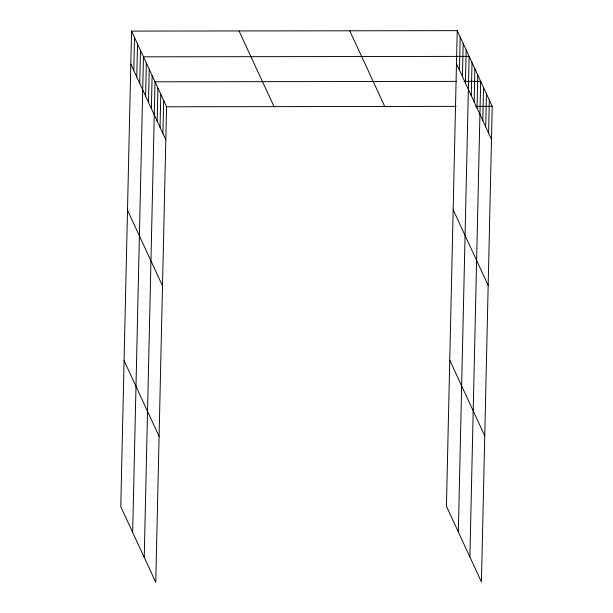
<?xml version="1.0" encoding="UTF-8"?>
<svg xmlns="http://www.w3.org/2000/svg" width="613" height="613" viewBox="0 0 613 613"><rect width="100%" height="100%" fill="white"/><g stroke="black" fill="none" stroke-linecap="round" stroke-linejoin="round"><path stroke-width="0.92" d="M131.565 31.094L120.769 506.667L155.771 582.35L166.567 106.777L131.565 31.094L457.229 30.65L492.231 106.333L481.435 581.906L446.433 506.223L457.229 30.65M133.787 70.533L134.538 37.531M136.768 76.962L137.511 43.96M139.741 83.399L140.492 50.396M132.669 532.398L143.465 56.825L469.129 56.381L458.332 531.954M145.603 96.072L146.354 63.07M148.492 102.317L149.243 69.315M151.38 108.562L152.124 75.56M144.224 557.378L155.012 81.805L456.593 81.391M157.15 121.045L157.901 88.05M160.039 127.289L160.79 94.287M162.928 133.534L163.679 100.532M459.451 70.081L460.202 37.087M462.432 76.518L463.175 43.515M465.405 82.947L466.156 49.952M471.267 95.628L472.018 62.626M474.155 101.865L474.906 68.871M477.044 108.11L477.788 75.115M469.887 556.926L480.676 81.353L464.003 81.376M482.814 120.6L483.565 87.598M485.703 126.845L486.454 93.843M488.592 133.082L489.343 100.088M166.567 106.777L456.095 106.378M475.55 106.356L492.231 106.333M456.478 63.652L491.48 139.327M453.16 209.7L488.163 285.382M349.755 30.796L384.757 106.478M449.75 360.176L484.753 435.851M239.032 30.949L274.034 106.631M130.814 64.097L165.816 139.779M127.496 210.144L162.499 285.827M124.087 360.62L159.089 436.303"/></g></svg>
